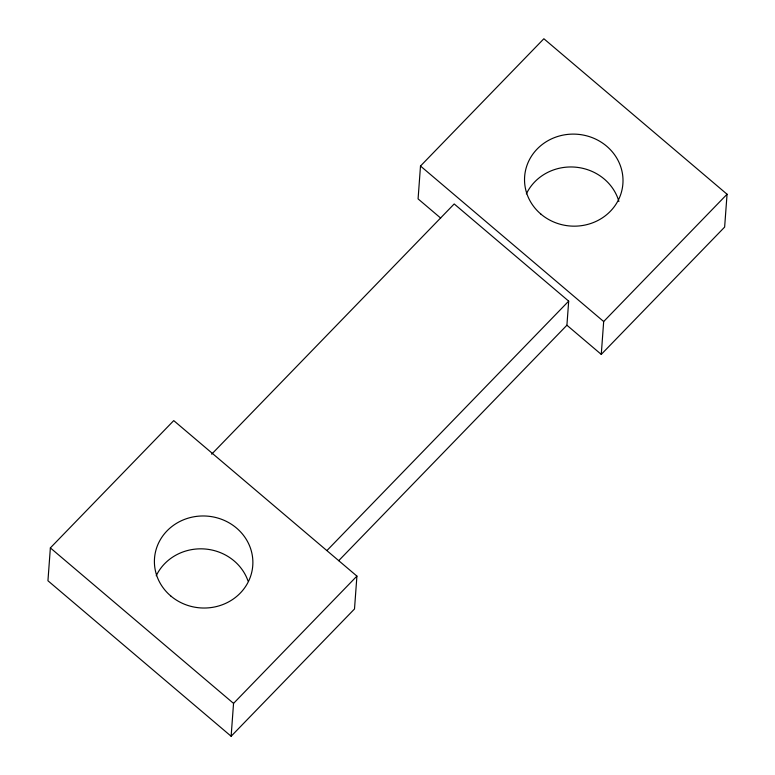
<?xml version="1.0" encoding="UTF-8"?>
<svg xmlns="http://www.w3.org/2000/svg" width="775" height="775" viewBox="0 0 775 775"><rect width="100%" height="100%" fill="white"/><g stroke="black" fill="none" stroke-linecap="round" stroke-linejoin="round"><path stroke-width="1.16" d="M50.365 547.906L47.943 580.766L231.134 736.25L354.504 608.966L356.917 576.106L173.736 420.612L50.365 547.906L233.546 703.39L231.134 736.25M211.653 454.189L454.198 203.951L568.685 301.136L566.913 325.229L601.264 354.388L724.635 227.094L727.057 194.234L543.866 38.75L420.496 166.034L418.083 198.894L440.675 218.075M601.264 354.388L603.677 321.528L727.057 194.234M326.982 550.502L568.685 301.136M338.685 560.693L566.913 325.229M233.546 703.39L356.917 576.106M420.496 166.034L603.677 321.528M526.351 193.895A49.261 46.016 4.2 0 1 575.157 167.138A49.261 46.016 4.2 0 1 618.905 201.452M156.221 575.767A49.261 46.016 4.2 0 1 203.748 548.913A49.261 46.016 4.2 0 1 248.039 581.018M540.873 214.084A49.261 46.016 4.2 0 0 621.947 190.098A49.261 46.016 4.2 0 0 558.494 136.235A49.261 46.016 4.2 0 0 540.873 214.084M170.742 595.946A49.261 46.016 4.2 0 0 251.817 571.96A49.261 46.016 4.2 0 0 188.364 518.097A49.261 46.016 4.2 0 0 170.742 595.946"/></g></svg>
